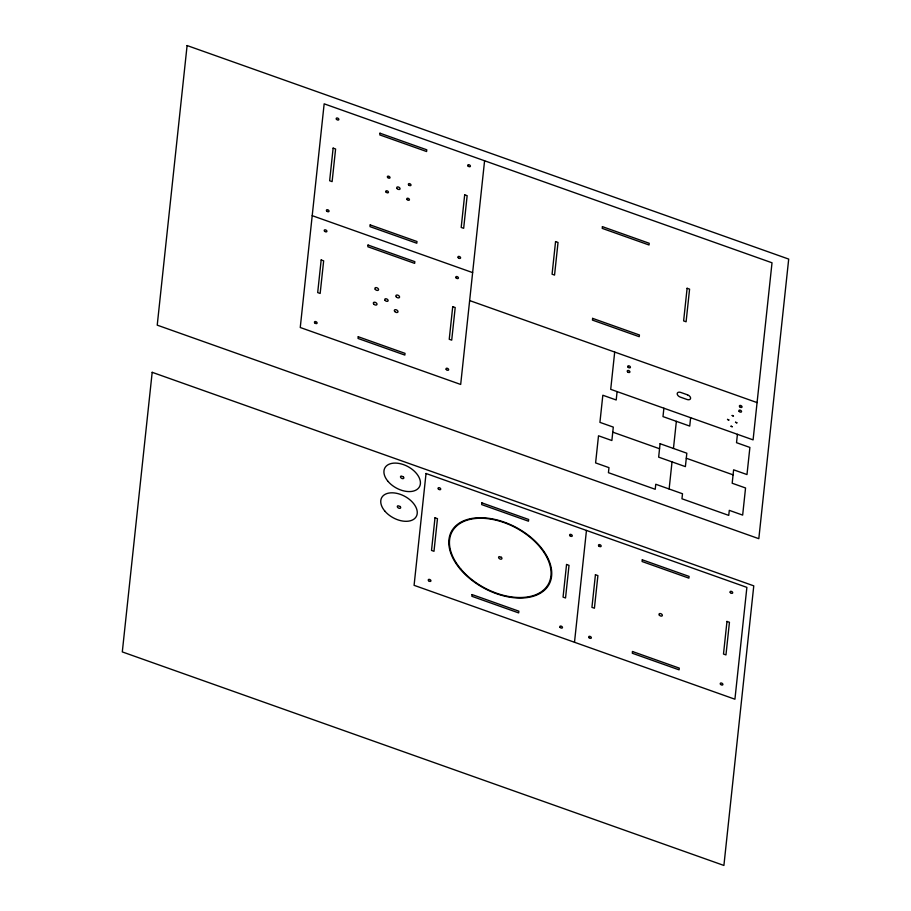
<?xml version="1.0" encoding="UTF-8"?>
<svg xmlns="http://www.w3.org/2000/svg" width="911" height="911" viewBox="0 0 911 911"><rect width="100%" height="100%" fill="white"/><g stroke="black" fill="none" stroke-linecap="round" stroke-linejoin="round"><path stroke-width="1.37" d="M484.584 160.769L460.681 384.453L300.254 327.505L324.157 103.831L772.016 262.789L753.09 439.876L610.712 389.339L614.697 352.056M574.499 642.278L586.456 530.441M617.1 391.605L616.2 399.986L602.831 395.237L599.928 422.362L613.297 427.111L611.873 440.525L598.504 435.788L595.6 462.902L608.969 467.65L608.434 472.684L655.225 489.287L655.761 484.253L682.498 493.751L681.963 498.784L728.754 515.387L729.29 510.354L742.659 515.102L745.551 487.977L732.182 483.24L733.617 469.814L746.986 474.563L749.89 447.438L736.521 442.689L737.42 434.308M663.891 408.208L662.992 416.6L689.729 426.086L690.629 417.693M669.13 489.002L672.022 461.888M673.457 448.463L676.361 421.337M312.211 215.668L472.638 272.605M469.643 300.573L757.075 402.594M612.761 432.144L659.553 448.747M686.29 458.244L733.082 474.847M727.525 419.424L728.834 419.994L727.525 419.424M731.043 426.234L732.353 426.803L731.055 426.166M732.193 415.518L733.503 416.088L732.205 415.45M735.541 422.271L736.862 422.841L735.541 422.271M152.183 372.314L122.302 651.912L723.903 865.45L753.773 585.853L152.183 372.314M187.097 45.55L157.227 325.147L758.817 538.686L788.698 259.088L187.097 45.55M321.173 259.965L317.688 292.579L320.16 293.456L323.656 260.842L321.173 259.965M333.13 148.117L329.645 180.742L332.116 181.619L335.601 149.005L333.13 148.117M358.239 336.74L358.057 338.471L404.848 355.074L405.031 353.354L358.239 336.74M368.044 245.036L367.862 246.756L414.653 263.37L414.835 261.651L368.044 245.036M370.196 224.903L370.014 226.634L416.794 243.237L416.987 241.517L370.196 224.903M379.989 133.2L379.807 134.919L426.599 151.533L426.781 149.803L379.989 133.2M426.029 473.492L414.084 585.329L734.926 699.215L746.883 587.379L426.029 473.492M452.721 306.654L449.237 339.279L451.708 340.156L455.204 307.531L452.721 306.654M464.678 194.817L461.194 227.431L463.665 228.308L467.149 195.694L464.678 194.817M435.002 517.79L431.518 550.415L433.989 551.292L437.474 518.666L435.002 517.79M472.069 594.576L471.875 596.295L518.666 612.909L518.86 611.179L472.069 594.576M481.862 502.861L481.68 504.592L528.471 521.194L528.653 519.475L481.862 502.861M555.562 241.586L552.077 274.2L554.548 275.088L558.033 242.463L555.562 241.586M592.628 318.372L592.446 320.091L639.237 336.706L639.42 334.975L592.628 318.372M602.422 226.657L602.239 228.388L649.031 244.991L649.213 243.271L602.422 226.657M566.551 564.478L563.066 597.104L565.537 597.98L569.022 565.355L566.551 564.478M595.43 574.727L591.934 607.352L594.416 608.229L597.901 575.615L595.43 574.727M632.485 651.513L632.302 653.244L679.094 669.847L679.276 668.127L632.485 651.513M642.289 559.809L642.107 561.529L688.898 578.143L689.08 576.412L642.289 559.809M660.088 443.714L658.653 457.14L685.391 466.626L686.826 453.211L660.088 443.714M687.11 288.275L683.626 320.9L686.097 321.777L689.581 289.151L687.11 288.275M726.978 621.427L723.493 654.041L725.965 654.918L729.449 622.304L726.978 621.427M687.486 394.816L680.802 392.447A3.61 2.232 28.5 0 0 677.215 393.586A3.61 2.232 28.5 0 0 680.301 397.105L686.985 399.474A3.61 2.232 28.5 0 0 690.584 398.335A3.61 2.232 28.5 0 0 687.486 394.816M403.277 476.76L401.273 476.054A1.811 1.116 28.5 0 0 400.851 477.683A1.811 1.116 28.5 0 0 403.322 478.56A1.811 1.116 28.5 0 0 403.277 476.76M400.1 506.482L398.096 505.776A1.811 1.116 28.5 0 0 397.674 507.404A1.811 1.116 28.5 0 0 400.157 508.281A1.811 1.116 28.5 0 0 400.1 506.482M501.369 557.304L499.365 556.598A1.811 1.116 28.5 0 0 498.943 558.227A1.811 1.116 28.5 0 0 501.414 559.103A1.811 1.116 28.5 0 0 501.369 557.304M739.664 406.75A1.446 0.9 28.5 0 0 741.964 407.171A1.446 0.9 28.5 0 0 740.484 405.441A1.446 0.9 28.5 0 0 739.664 406.75M739.174 411.419A1.446 0.9 28.5 0 0 741.463 411.829A1.446 0.9 28.5 0 0 739.994 410.098A1.446 0.9 28.5 0 0 739.174 411.419M628.043 367.133A1.446 0.9 28.5 0 0 630.332 367.554A1.446 0.9 28.5 0 0 628.852 365.812A1.446 0.9 28.5 0 0 628.043 367.133M627.542 371.79A1.446 0.9 28.5 0 0 629.831 372.212A1.446 0.9 28.5 0 0 628.362 370.47A1.446 0.9 28.5 0 0 627.542 371.79M385.148 300.436A1.811 1.116 28.5 0 0 388.018 300.96A1.811 1.116 28.5 0 0 386.173 298.785A1.811 1.116 28.5 0 0 385.148 300.436M375.309 289.425A1.993 1.23 28.5 0 0 378.452 290.005A1.993 1.23 28.5 0 0 376.437 287.614A1.993 1.23 28.5 0 0 375.309 289.425M373.749 304.058A1.993 1.23 28.5 0 0 376.892 304.638A1.993 1.23 28.5 0 0 374.865 302.247A1.993 1.23 28.5 0 0 373.749 304.058M394.736 311.505A1.993 1.23 28.5 0 0 397.879 312.086A1.993 1.23 28.5 0 0 395.852 309.694A1.993 1.23 28.5 0 0 394.736 311.505M396.296 296.884A1.993 1.23 28.5 0 0 399.451 297.453A1.993 1.23 28.5 0 0 397.424 295.062A1.993 1.23 28.5 0 0 396.296 296.884M407.069 199.555A1.446 0.9 28.5 0 0 409.358 199.976A1.446 0.9 28.5 0 0 407.889 198.245A1.446 0.9 28.5 0 0 407.069 199.555M386.082 192.107A1.446 0.9 28.5 0 0 388.371 192.528A1.446 0.9 28.5 0 0 386.902 190.786A1.446 0.9 28.5 0 0 386.082 192.107M387.642 177.474A1.446 0.9 28.5 0 0 389.942 177.896A1.446 0.9 28.5 0 0 388.462 176.165A1.446 0.9 28.5 0 0 387.642 177.474M408.64 184.922A1.446 0.9 28.5 0 0 410.929 185.343A1.446 0.9 28.5 0 0 409.449 183.612A1.446 0.9 28.5 0 0 408.64 184.922M397.105 188.588A1.811 1.116 28.5 0 0 399.963 189.112A1.811 1.116 28.5 0 0 398.118 186.949A1.811 1.116 28.5 0 0 397.105 188.588M324.532 231.155A1.446 0.9 28.5 0 0 326.821 231.576A1.446 0.9 28.5 0 0 325.352 229.834A1.446 0.9 28.5 0 0 324.532 231.155M456.081 277.855A1.446 0.9 28.5 0 0 458.37 278.265A1.446 0.9 28.5 0 0 456.901 276.534A1.446 0.9 28.5 0 0 456.081 277.855M314.739 322.87A1.446 0.9 28.5 0 0 317.028 323.28A1.446 0.9 28.5 0 0 315.548 321.549A1.446 0.9 28.5 0 0 314.739 322.87M446.288 369.559A1.446 0.9 28.5 0 0 448.576 369.98A1.446 0.9 28.5 0 0 447.096 368.238A1.446 0.9 28.5 0 0 446.288 369.559M336.489 119.318A1.446 0.9 28.5 0 0 338.778 119.74A1.446 0.9 28.5 0 0 337.298 117.997A1.446 0.9 28.5 0 0 336.489 119.318M468.038 166.007A1.446 0.9 28.5 0 0 470.327 166.428A1.446 0.9 28.5 0 0 468.858 164.697A1.446 0.9 28.5 0 0 468.038 166.007M326.685 211.022A1.446 0.9 28.5 0 0 328.973 211.443A1.446 0.9 28.5 0 0 327.505 209.712A1.446 0.9 28.5 0 0 326.685 211.022M458.233 257.722A1.446 0.9 28.5 0 0 460.522 258.132A1.446 0.9 28.5 0 0 459.053 256.401A1.446 0.9 28.5 0 0 458.233 257.722M460.476 569.398A55.525 34.345 28.5 0 0 548.445 585.454A55.525 34.345 28.5 0 0 491.883 518.814A55.525 34.345 28.5 0 0 460.476 569.398M460.989 569.25A54.808 33.889 28.5 0 0 547.818 585.09A54.808 33.889 28.5 0 0 491.986 519.316A54.808 33.889 28.5 0 0 460.989 569.25M659.393 615.198A1.811 1.116 28.5 0 0 662.263 615.722A1.811 1.116 28.5 0 0 660.418 613.558A1.811 1.116 28.5 0 0 659.393 615.198M598.778 545.928A1.446 0.9 28.5 0 0 601.078 546.349A1.446 0.9 28.5 0 0 599.597 544.607A1.446 0.9 28.5 0 0 598.778 545.928M730.326 592.617A1.446 0.9 28.5 0 0 732.626 593.038A1.446 0.9 28.5 0 0 731.146 591.307A1.446 0.9 28.5 0 0 730.326 592.617M588.984 637.632A1.446 0.9 28.5 0 0 591.273 638.053A1.446 0.9 28.5 0 0 589.804 636.322A1.446 0.9 28.5 0 0 588.984 637.632M720.533 684.332A1.446 0.9 28.5 0 0 722.822 684.742A1.446 0.9 28.5 0 0 721.353 683.011A1.446 0.9 28.5 0 0 720.533 684.332M438.362 488.979A1.446 0.9 28.5 0 0 440.651 489.401A1.446 0.9 28.5 0 0 439.17 487.67A1.446 0.9 28.5 0 0 438.362 488.979M569.91 535.679A1.446 0.9 28.5 0 0 572.199 536.089A1.446 0.9 28.5 0 0 570.719 534.358A1.446 0.9 28.5 0 0 569.91 535.679M428.557 580.694A1.446 0.9 28.5 0 0 430.846 581.116A1.446 0.9 28.5 0 0 429.377 579.373A1.446 0.9 28.5 0 0 428.557 580.694M560.106 627.383A1.446 0.9 28.5 0 0 562.394 627.804A1.446 0.9 28.5 0 0 560.925 626.073A1.446 0.9 28.5 0 0 560.106 627.383M388.052 481.418A19.7 12.185 28.5 0 0 419.265 487.123A19.7 12.185 28.5 0 0 399.2 463.471A19.7 12.185 28.5 0 0 388.052 481.418M384.875 511.139A19.7 12.185 28.5 0 0 416.099 516.844A19.7 12.185 28.5 0 0 396.023 493.193A19.7 12.185 28.5 0 0 384.875 511.139"/></g></svg>
